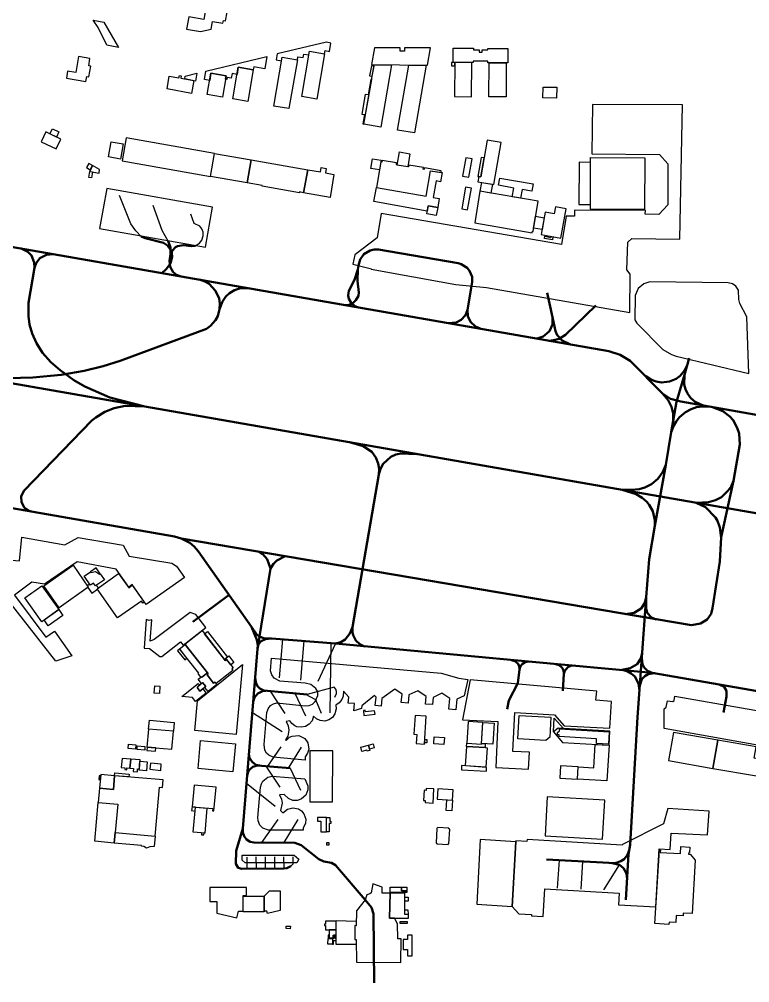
# Model space of a CAD drawing. Extents: x 25 to 2814, y -2153 to -3.
# Drawn here: x 1492 to 2304, y -2153 to -1083 of the extents above; entities that cross this region are included whole.
import ezdxf

# ---------------------------------------------------------------- set-up
doc = ezdxf.new("R2010")
doc.units = 0
for name, color, linetype, lineweight in [('Apron', 6, 'Continuous', 25), ('Building', 7, 'Continuous', 25), ('Parking_Position', 7, 'Continuous', 25), ('Runway', 2, 'Continuous', 50), ('Taxiway', 2, 'Continuous', 50)]:
    doc.layers.add(name, color=color, linetype=linetype, lineweight=lineweight)

msp = doc.modelspace()

# ---------------------------------------------------------------- linework, layer by layer
at = {"layer": 'Apron'}
for points in [[(2170.8, -1366.3), (2167, -1361.6), (2168.1, -1330.8), (2172.7, -1326.7), (2226, -1327.3), (2229, -1178.3), (2128.8, -1177.8), (2128.1, -1232.8), (2203.2, -1233.3), (2212.5, -1243.8), (2212.7, -1289.3), (2202.5, -1300), (2187.6, -1299.6), (2187.7, -1295.7), (2108.9, -1295.1), (2108.8, -1301.9), (2099.8, -1301.7), (2094.5, -1333.5), (1894.3, -1298.9), (1889.8, -1325.9), (1864.9, -1344.8), (1862.9, -1355.3), (1883.3, -1360.2), (1883.2, -1360.8), (1977.1, -1377.7), (2011.3, -1380.9), (2170.3, -1408.7), (2170.8, -1366.3)], [(1589.4, -1271.2), (1581.4, -1315.7), (1698.9, -1336.1), (1706.9, -1291.7), (1589.4, -1271.2)], [(2302.6, -1476.6), (2300.2, -1413.6), (2292.4, -1398.7), (2291.3, -1394.5), (2291, -1384), (2288.3, -1379.4), (2284.5, -1376.9), (2279.5, -1375.8), (2192.8, -1374.9), (2185.8, -1376.9), (2179.8, -1382), (2176.3, -1390.1), (2175.9, -1417.1), (2178.2, -1420.5), (2207.2, -1449.8), (2216.6, -1455.6), (2222, -1457.2), (2302.6, -1476.6)], [(1550.7, -1790.1), (1532.7, -1795.8), (1454, -1695.6), (1470.4, -1682.7), (1492.5, -1684.5), (1495.1, -1658.4), (1542.8, -1666.9), (1557.6, -1658.6), (1607.7, -1667.1), (1614.1, -1679.2), (1661.8, -1687.3), (1666.7, -1690.3), (1675.6, -1703), (1633.3, -1733), (1617.7, -1710.9), (1613.8, -1713.7), (1599.7, -1693.7), (1556.4, -1685.6), (1520.4, -1710.6), (1506, -1708.3), (1487, -1722.5), (1521.8, -1769.3), (1531.4, -1762.8), (1550.7, -1790.1)], [(1682.2, -1741.9), (1642.2, -1772), (1637.5, -1773.7), (1639.5, -1749.9), (1636.4, -1750.8), (1633.2, -1749.5), (1630.8, -1781.4), (1636.8, -1781.9), (1648.2, -1790.7), (1650.6, -1790.9), (1671.2, -1774.5), (1674.2, -1778.3), (1699.6, -1758.4), (1688.4, -1744), (1682.2, -1741.9)], [(1809.9, -1905.7), (1774.4, -1902.5), (1769.5, -1900.4), (1766.9, -1898), (1765, -1894.6), (1764.2, -1888.5), (1767.3, -1853.1), (1768.6, -1849), (1771.2, -1845.3), (1774.5, -1843.2), (1778.2, -1842.2), (1809.8, -1845.5), (1814.1, -1845.2), (1818, -1843.7), (1821, -1840.9), (1823.8, -1833.9), (1823.7, -1830.1), (1821.8, -1826.4), (1816, -1821.7), (1809.6, -1820.5), (1781.8, -1818), (1775.5, -1815), (1772.7, -1811), (1771.4, -1806.8), (1772.4, -1792.5), (1960.9, -1809.2), (1980.6, -1815), (1990.4, -1816.3), (1986.5, -1834.3), (1978.2, -1838), (1977.2, -1849.8), (1969.5, -1849.4), (1970.5, -1837.4), (1961.6, -1831.6), (1951.8, -1836.2), (1951.1, -1844), (1943.3, -1843.5), (1944.1, -1835.3), (1934.8, -1828.9), (1925.1, -1833.3), (1924.2, -1842.4), (1916.5, -1842), (1917.4, -1832.6), (1909.5, -1827), (1895, -1837.3), (1894.2, -1845.9), (1887.7, -1845.3), (1888.5, -1835.9), (1886.8, -1834), (1872.8, -1845.4), (1872.5, -1848.4), (1863.8, -1851.2), (1864.5, -1843), (1857.4, -1842.5), (1858.1, -1835.9), (1852.5, -1829.4), (1852, -1834.7), (1850.5, -1838.6), (1847.5, -1842.2), (1843.8, -1844.7), (1844.2, -1849), (1842.9, -1854.6), (1840.2, -1858.5), (1836.2, -1861.2), (1831.6, -1862.5), (1826.4, -1861.9), (1822.2, -1860.1), (1819, -1856.9), (1817.4, -1862.2), (1814.2, -1865.9), (1810.2, -1868.4), (1805.5, -1869.3), (1800.6, -1868.8), (1798.3, -1867.7), (1794.8, -1865), (1792.8, -1862.1), (1788.8, -1862.8), (1791, -1867.9), (1791.6, -1872.4), (1790.5, -1879.2), (1788.1, -1883.3), (1788.5, -1883.9), (1792.4, -1880.4), (1795.2, -1879.1), (1802.6, -1878.5), (1809.3, -1881.8), (1812.6, -1886.6), (1813.9, -1893.5), (1812.4, -1898.2), (1809.9, -1902.3), (1809.9, -1905.7)], [(1733.2, -1877.4), (1687.2, -1872.9), (1690.1, -1840), (1740.3, -1799.8), (1733.2, -1877.4)], [(1993.1, -1816.6), (1984.6, -1861), (2023.8, -1863.1), (2021.4, -1914), (2058, -1916), (2059, -1897.1), (2040.4, -1896.1), (2042.5, -1853.1), (2086.9, -1855.7), (2097.3, -1867.6), (2148.2, -1870.5), (2149.9, -1840.9), (2132.7, -1839.2), (2133.8, -1829.1), (1993.1, -1816.6)], [(2436.1, -1872.7), (2429.6, -1909.7), (2338.7, -1893.8), (2334.7, -1888.3), (2317.1, -1885.3), (2312.1, -1889.1), (2208.5, -1870.8), (2208.4, -1849), (2210.6, -1847.1), (2212.2, -1839.9), (2218.3, -1840.6), (2219.6, -1839.5), (2220.4, -1834.9), (2436.1, -1872.7)], [(1693.7, -1884), (1732.4, -1887.6), (1729.5, -1918.7), (1690.8, -1915.1), (1693.7, -1884)], [(1784.9, -1964.5), (1790, -1960.4), (1796.2, -1958.7), (1802.3, -1960), (1805.8, -1962.2), (1808.4, -1965.4), (1810.6, -1971.2), (1810.2, -1975.9), (1807.5, -1981.2), (1807.5, -1983.6), (1768.9, -1983.6), (1762.9, -1981.5), (1759.6, -1978.2), (1757.5, -1973.4), (1757.3, -1969.5), (1760.2, -1935.9), (1761.1, -1932.1), (1762.7, -1929), (1768.2, -1924.8), (1773.2, -1923.7), (1809.3, -1926.6), (1812.6, -1934.5), (1812.6, -1938.7), (1810.4, -1944.6), (1805.8, -1948.9), (1801.2, -1950.6), (1796.1, -1950.6), (1791.1, -1948.6), (1786.5, -1943.9), (1781.1, -1944.2), (1783.4, -1949.2), (1784.1, -1953.7), (1782.2, -1961.8), (1784.9, -1964.5)], [(2043.7, -1996.4), (2039.6, -2068.2), (2047.2, -2076.6), (2061.3, -2077.3), (2061.1, -2078.8), (2074, -2079.6), (2076, -2048.6), (2158.5, -2053.4), (2157.8, -2066.3), (2199.3, -2068.6), (2203, -2004.2), (2215.1, -2004.9), (2216.4, -1987), (2256.5, -1988.8), (2258.5, -1962.6), (2212.5, -1959.6), (2207.8, -1976.4), (2162.3, -1999.4), (2162, -2000.3), (2056.3, -1994.1), (2056.1, -1996), (2043.7, -1995.5), (2043.7, -1996.4)], [(1739.8, -2011.3), (1797.7, -2011.2), (1802.8, -2015.6), (1800.7, -2019.9), (1743, -2020), (1739.8, -2016.8), (1739.8, -2011.3)], [(1885.1, -2043.3), (1883.2, -2053.1), (1881.6, -2054.4), (1878.3, -2055.2), (1876.4, -2060.8), (1866.8, -2073), (1866.6, -2089.7), (1865, -2089.6), (1865.1, -2105), (1866.5, -2105.1), (1866.8, -2130.2), (1916, -2130.6), (1916.3, -2104.1), (1912.6, -2104.1), (1912.2, -2087.6), (1908.9, -2081.3), (1903.6, -2081.4), (1904.1, -2053.4), (1895.2, -2053.4), (1895.2, -2046.7), (1885.1, -2043.3)]]:
    msp.add_lwpolyline(points, close=True, dxfattribs=at)
at = {"layer": 'Building'}
msp.add_lwpolyline([(1699.4, -1070.8), (1697.2, -1083.4), (1680.5, -1080.5), (1678.1, -1094.4), (1693.7, -1097), (1705.3, -1094.4), (1706.9, -1085.8), (1718.3, -1087.7), (1718.9, -1084.7), (1721.4, -1085.1), (1723.1, -1075.5)], dxfattribs=at)
for points in [[(1574.3, -1084.1), (1586.3, -1086.3), (1602.3, -1114.5), (1589.3, -1112.1), (1579.9, -1092.2), (1574.3, -1084.1)], [(1833.5, -1108.8), (1778.7, -1121.8), (1777.6, -1128.4), (1783.6, -1129.4), (1784.3, -1125.3), (1801.1, -1128.2), (1801.7, -1124.8), (1807.6, -1125.8), (1808.3, -1121.9), (1814, -1122.9), (1814.7, -1118.7), (1831.4, -1121.6), (1832, -1118.1), (1836.9, -1119), (1838.4, -1109.6), (1833.5, -1108.8)], [(1814.7, -1118.7), (1831.4, -1121.6), (1822.6, -1172), (1806, -1169.1), (1814.7, -1118.7)], [(1945.7, -1134.3), (1949, -1115.1), (1920.2, -1115), (1920.2, -1118.6), (1915.4, -1118.6), (1915.4, -1114.9), (1886.7, -1114.8), (1883.5, -1133.4), (1945.7, -1134.3)], [(1974.1, -1115.2), (1996.9, -1115.2), (1996.9, -1117), (2003, -1117), (2003, -1119.8), (2006.2, -1119.8), (2006.2, -1117.1), (2012.7, -1117.1), (2012.7, -1115.6), (2034.8, -1115.6), (2034.8, -1131.6), (2012.8, -1131.6), (2012.8, -1129.8), (1996.4, -1129.8), (1996.4, -1131.4), (1974, -1131.4), (1974.1, -1115.2)], [(1545.9, -1140.8), (1544.5, -1148.7), (1566.2, -1152.5), (1567.2, -1146.7), (1569.6, -1147.1), (1571.6, -1135.3), (1569.3, -1134.9), (1570.7, -1126.9), (1558, -1124.7), (1555, -1142.3), (1545.9, -1140.8)], [(1728.6, -1143.6), (1727.7, -1148.6), (1723, -1147.8), (1722.7, -1150), (1721.2, -1149.8), (1721.9, -1146.1), (1705.1, -1143.2), (1703.7, -1151.2), (1698.1, -1150.2), (1699.5, -1140.8), (1767.2, -1124.6), (1764.8, -1138.1), (1752.8, -1135.9), (1752.2, -1139.4), (1735.4, -1136.5), (1734.1, -1144.6), (1728.6, -1143.6)], [(1784.3, -1125.3), (1801.1, -1128.2), (1791.7, -1182.5), (1774.9, -1179.6), (1784.3, -1125.3)], [(1975.9, -1131.4), (1972.3, -1131.4), (1972.3, -1134.9), (1975.9, -1135), (1975.9, -1131.4)], [(1975.9, -1131.4), (1975.6, -1169), (1994.7, -1169.2), (1994.8, -1131.4), (1975.9, -1131.4)], [(2014.2, -1131.6), (2033.2, -1131.6), (2033, -1169.5), (2013.9, -1169.4), (2014.2, -1131.6)], [(1676, -1149.4), (1676.5, -1146.3), (1689.4, -1143.2), (1687.9, -1151.9), (1676, -1149.4)], [(1705.1, -1143.2), (1721.9, -1146.1), (1717.8, -1169.6), (1701.1, -1166.7), (1705.1, -1143.2)], [(1735.4, -1136.5), (1752.2, -1139.4), (1746.2, -1174.5), (1729.5, -1171.6), (1735.4, -1136.5)], [(1893.8, -1203), (1875, -1199.7), (1886.6, -1133.9), (1905.8, -1134), (1893.8, -1203)], [(1886.3, -1135.4), (1883.3, -1134.9), (1881.3, -1146), (1884.3, -1146.6), (1886.3, -1135.4)], [(1924.8, -1134.2), (1944.3, -1134.3), (1931.1, -1209.5), (1912.2, -1206.2), (1924.8, -1134.2)], [(1658.7, -1146.6), (1669.6, -1148.2), (1670.2, -1145.5), (1672, -1145.9), (1671.5, -1148.6), (1686.1, -1151.2), (1683.5, -1165.5), (1656.4, -1160.6), (1658.7, -1146.6)], [(1883.7, -1150.3), (1882.6, -1150.2), (1879.6, -1167.3), (1876.5, -1166.8), (1872.8, -1188.5), (1875.8, -1189.1), (1873.9, -1199.5), (1875, -1199.7), (1883.7, -1150.3)], [(2074, -1158.5), (2089.2, -1158.6), (2089.1, -1170.7), (2073.9, -1170.6), (2074, -1158.5)], [(1521.6, -1208.4), (1516.4, -1219.4), (1533.1, -1227.2), (1538.3, -1216.3), (1521.6, -1208.4)], [(1526.3, -1210.6), (1529.1, -1204.9), (1536, -1208.1), (1533.4, -1214), (1526.3, -1210.6)], [(1594.3, -1219.4), (1607.8, -1221.7), (1604.8, -1238.6), (1591.3, -1236.1), (1594.3, -1219.4)], [(1611.1, -1214.9), (1606.6, -1240.6), (1704.6, -1257.8), (1709, -1232.2), (1611.1, -1214.9)], [(2001.5, -1263.6), (2019.4, -1266.7), (2027.5, -1220.1), (2011.9, -1217.4), (2004.8, -1258.2), (2002.5, -1257.8), (2001.5, -1263.6)], [(1709, -1232.2), (1749.8, -1239.3), (1745.3, -1264.8), (1704.6, -1257.8), (1709, -1232.2)], [(1749.8, -1239.3), (1812.6, -1250.3), (1808.1, -1275.9), (1803.6, -1275), (1803.4, -1275.8), (1762.1, -1268.7), (1762.1, -1267.9), (1745.3, -1264.8), (1749.8, -1239.3)], [(1894.1, -1239.8), (1892.3, -1250.5), (1882.6, -1248.8), (1884.5, -1238.1), (1894.1, -1239.8)], [(1889, -1269.9), (1944.3, -1279.8), (1949.1, -1251.4), (1960.7, -1253.3), (1961, -1251.4), (1942.2, -1248.2), (1941.9, -1250), (1940.9, -1249.8), (1941.2, -1248), (1925, -1245.2), (1924.7, -1247), (1923.7, -1247.2), (1912, -1245.1), (1911.1, -1244.6), (1911.4, -1242.8), (1895.2, -1240), (1894.9, -1241.9), (1893.8, -1241.7), (1889, -1269.9)], [(1914.5, -1230.6), (1926.2, -1232.7), (1923.7, -1247.2), (1912, -1245.1), (1914.5, -1230.6)], [(1995.2, -1238.3), (1988.3, -1237.1), (1984.7, -1257.5), (1991.7, -1258.7), (1995.2, -1238.3)], [(2008.5, -1237.1), (2005.3, -1236.6), (2001.6, -1257.7), (2004.8, -1258.2), (2008.5, -1237.1)], [(2126.8, -1236.8), (2187, -1237), (2186.7, -1294.5), (2126.6, -1294.1), (2126.8, -1236.8)], [(1573.4, -1245.6), (1569.5, -1243.4), (1567, -1247.9), (1571, -1250.3), (1573.4, -1245.6)], [(1570.7, -1252.2), (1580.8, -1254), (1581.5, -1250.2), (1573.4, -1245.6), (1570.7, -1252.2)], [(1812.6, -1250.3), (1826.7, -1252.8), (1827.6, -1248), (1833.2, -1248.9), (1832.3, -1253.8), (1841.8, -1255.5), (1837.6, -1281.2), (1808.1, -1275.9), (1812.6, -1250.3)], [(1949.1, -1251.4), (1961.8, -1253.5), (1960, -1263.6), (1955.1, -1262.7), (1951.9, -1281.2), (1958.8, -1282.2), (1957.1, -1292.4), (1946.3, -1290.5), (1945.3, -1296.3), (1886, -1285.7), (1889, -1269.9), (1944.3, -1279.8), (1949.1, -1251.4)], [(2126.8, -1242.2), (2114.1, -1242), (2113.9, -1288.8), (2126.6, -1289), (2126.8, -1242.2)], [(1570.7, -1252.2), (1573.7, -1252.7), (1572.5, -1259.4), (1569.5, -1259), (1570.7, -1252.2)], [(2025.9, -1259.5), (2063, -1266), (2061.5, -1274.2), (2050.7, -1272.2), (2048.9, -1281.9), (2039.7, -1280.3), (2041.4, -1270.6), (2024.5, -1267.6), (2025.9, -1259.5)], [(1988, -1269.7), (1983.7, -1293.8), (1990.1, -1294.9), (1994.4, -1270.8), (1988, -1269.7)], [(2004.2, -1274.1), (2005.9, -1264.4), (2017.9, -1266.5), (2016.1, -1276.2), (2004.2, -1274.1)], [(2062.9, -1318.7), (2068.5, -1285.3), (2003.8, -1274), (1998.3, -1309.1), (2061.9, -1320.4), (2062.2, -1318.6), (2062.9, -1318.7)], [(1946.3, -1290.5), (1957.1, -1292.4), (1955.4, -1301.2), (1944.8, -1299.3), (1946.3, -1290.5)], [(2076.2, -1297.5), (2071.8, -1322.3), (2093.9, -1326.2), (2099.7, -1293.6), (2087.8, -1291.5), (2086.5, -1299.3), (2076.2, -1297.5)], [(2065.6, -1302), (2075.1, -1303.6), (2072.9, -1316.8), (2063.5, -1315), (2065.6, -1302)], [(2076.1, -1324.2), (2082.8, -1325.4), (2083, -1324.6), (2085, -1324.9), (2084.4, -1328.2), (2075.6, -1326.6), (2076.1, -1324.2)], [(1568.8, -1713.9), (1536.5, -1736.6), (1519.6, -1712.4), (1551.9, -1689.5), (1568.8, -1713.9)], [(1571.4, -1711.4), (1564.3, -1701.5), (1571.2, -1696.9), (1571.8, -1697.6), (1576.9, -1696.5), (1581.5, -1699.4), (1582.1, -1698.9), (1586.7, -1705.5), (1576.9, -1712.2), (1574.7, -1709.2), (1571.4, -1711.4)], [(1577.6, -1692.4), (1571.2, -1696.9), (1571.8, -1697.6), (1576.9, -1696.5), (1581.5, -1699.4), (1582.1, -1698.9), (1577.6, -1692.4)], [(1578.7, -1715.5), (1602.6, -1698.6), (1613.8, -1714.4), (1617.7, -1711.5), (1631, -1730.5), (1629.6, -1731.4), (1627.9, -1729.2), (1601.4, -1747.9), (1578.7, -1715.5)], [(1570.7, -1710.5), (1567.8, -1712.4), (1568.8, -1713.9), (1568.4, -1714.2), (1572.8, -1720.4), (1579.1, -1716), (1578.7, -1715.5), (1580.2, -1714.5), (1578, -1711.5), (1576.9, -1712.2), (1574.7, -1709.2), (1571.4, -1711.4), (1570.7, -1710.5)], [(1517.2, -1712.3), (1536, -1738.7), (1517.1, -1752.2), (1498.4, -1725.5), (1517.2, -1712.3)], [(1536, -1738.7), (1540.6, -1745.2), (1524.2, -1756.7), (1519.8, -1750.2), (1536, -1738.7)], [(1701.3, -1808.8), (1676.3, -1777), (1695.2, -1761.9), (1721.1, -1795.1), (1722.5, -1794.1), (1729.7, -1803.4), (1728.4, -1804.5), (1729.6, -1806.3), (1710.9, -1820.9), (1709.5, -1819.1), (1708, -1820.3), (1700.8, -1811), (1702.2, -1809.9), (1701.3, -1808.8)], [(1698, -1765.5), (1701.2, -1762.9), (1723.5, -1791.4), (1720.2, -1794), (1698, -1765.5)], [(1670.4, -1782.4), (1668, -1784.3), (1676, -1794.6), (1678.4, -1792.6), (1670.4, -1782.4)], [(1701.3, -1808.8), (1695, -1813.8), (1694, -1813.6), (1691, -1809.8), (1691.5, -1809.4), (1670.3, -1782.3), (1676.6, -1777.3), (1701.3, -1808.8)], [(1720.2, -1794), (1725.1, -1790.2), (1730.7, -1797.4), (1727.1, -1800.1), (1722.5, -1794.1), (1721.1, -1795.1), (1720.2, -1794)], [(1694.5, -1813.2), (1695, -1813.8), (1701.3, -1808.8), (1702.2, -1809.9), (1700.8, -1811), (1708, -1820.3), (1709.5, -1819.1), (1711.8, -1822), (1702, -1829.7), (1698.2, -1825), (1699.3, -1824.2), (1695.8, -1819.8), (1694.8, -1820.6), (1691, -1815.8), (1694.5, -1813.2)], [(1642.7, -1823.4), (1648.4, -1823.8), (1647.8, -1831.9), (1642.1, -1831.5), (1642.7, -1823.4)], [(1672.6, -1835.1), (1691, -1820.6), (1692.4, -1822.4), (1690.1, -1824.3), (1690, -1825.6), (1692.8, -1829.2), (1696.1, -1826.7), (1699.8, -1831.5), (1688.1, -1840.7), (1684.6, -1836.3), (1672.6, -1835.1)], [(1690.1, -1824.3), (1695.8, -1819.8), (1699.3, -1824.2), (1692.8, -1829.2), (1690, -1825.6), (1690.1, -1824.3)], [(1874.4, -1850.7), (1875.1, -1856.2), (1887.4, -1854.9), (1886.9, -1851.1), (1876.8, -1852.3), (1876.6, -1850.5), (1874.4, -1850.7)], [(1933.2, -1887.5), (1942.2, -1888), (1944.1, -1857), (1931.9, -1856.3), (1930.6, -1877.1), (1933.9, -1877.3), (1933.2, -1887.5)], [(2081.4, -1880.4), (2077.2, -1884), (2046, -1882.1), (2047.4, -1856.2), (2082.8, -1858.3), (2081.4, -1880.4)], [(2085.6, -1874.3), (2086.5, -1859.4), (2096.6, -1870.6), (2090.9, -1870.2), (2085.6, -1874.3)], [(1634, -1891.3), (1661.7, -1893.7), (1663.4, -1873.8), (1635.8, -1871.4), (1634, -1891.3)], [(1635.8, -1871.4), (1636.8, -1861.5), (1664.2, -1864), (1663.4, -1873.8), (1635.8, -1871.4)], [(1989.2, -1886.9), (2005.5, -1888.1), (2007.1, -1864.1), (1990.8, -1863.1), (1989.2, -1886.9)], [(2007.1, -1864.1), (2019.7, -1864.8), (2018.2, -1888.1), (2005.6, -1887.4), (2007.1, -1864.1)], [(2147.3, -1889.3), (2148.2, -1873.7), (2090.9, -1870.2), (2085.6, -1874.3), (2095.7, -1886.3), (2147.3, -1889.3)], [(2092.2, -1871.1), (2147.4, -1874.3), (2146.6, -1888.2), (2133.2, -1887.4), (2133.5, -1882.1), (2091.8, -1879.7), (2091.9, -1877.9), (2090.1, -1877.9), (2090.1, -1875), (2092.1, -1873.2), (2092.2, -1871.1)], [(1953.2, -1879.9), (1964.4, -1880.7), (1963.9, -1888.4), (1952.6, -1887.7), (1953.2, -1879.9)], [(2268, -1883.8), (2218.9, -1875.2), (2213.4, -1906.4), (2262.5, -1915), (2268, -1883.8)], [(1613.7, -1888.1), (1621.8, -1888.8), (1621.4, -1893.5), (1613.2, -1892.8), (1613.7, -1888.1)], [(1623.3, -1890.1), (1631.8, -1890.8), (1631.5, -1894.7), (1623, -1894), (1623.3, -1890.1)], [(1634.2, -1891.3), (1633.9, -1895.1), (1643.5, -1896), (1643.9, -1892.1), (1634.2, -1891.3)], [(1871.5, -1891.4), (1880.1, -1889.1), (1881.7, -1895), (1878.5, -1895.8), (1878.2, -1894.7), (1872.8, -1896.1), (1871.5, -1891.4)], [(1880.1, -1889.1), (1885.2, -1887.7), (1886.4, -1892.3), (1881.3, -1893.7), (1880.1, -1889.1)], [(1942.8, -1882.8), (1945.1, -1883), (1944.8, -1886.7), (1942.6, -1886.5), (1942.8, -1882.8)], [(2009.6, -1891.9), (2011.9, -1892.1), (2010.6, -1913.8), (1987.9, -1912.1), (1989.2, -1890.8), (2009.6, -1891.9)], [(1989.2, -1886.9), (2005.5, -1888.1), (2005.6, -1887.4), (2009.8, -1887.6), (2009.6, -1891.9), (1988.9, -1890.7), (1989.2, -1886.9)], [(2131.8, -1888.4), (2147.3, -1889.3), (2145, -1928.8), (2112.3, -1927), (2113, -1913.2), (2130.3, -1914.2), (2131.8, -1888.4)], [(2311.1, -1923.4), (2314.5, -1904.8), (2308.5, -1903.6), (2310.6, -1891.2), (2268, -1883.8), (2262.5, -1915), (2311.1, -1923.4)], [(1616, -1904.8), (1606.4, -1903.9), (1605.5, -1913.9), (1609.6, -1914.3), (1609.4, -1916.4), (1611.7, -1916.6), (1611.8, -1914.5), (1615.2, -1914.8), (1616, -1904.8)], [(1840.3, -1952.3), (1840.5, -1895.6), (1815.1, -1895.5), (1814.8, -1952.1), (1840.3, -1952.3)], [(1616, -1904.8), (1615.2, -1914.8), (1619.1, -1915.1), (1618.8, -1918.4), (1623.5, -1918.8), (1623.7, -1915.6), (1625.6, -1915.8), (1626.4, -1905.6), (1616, -1904.8)], [(1634.4, -1907.8), (1633.6, -1917.6), (1625.5, -1916.9), (1626.3, -1907.1), (1634.4, -1907.8)], [(1637.8, -1909.2), (1637.1, -1916), (1649.3, -1917.2), (1650, -1910.4), (1637.8, -1909.2)], [(1987.9, -1912.1), (1983.5, -1911.9), (1983.3, -1916.5), (2011.1, -1918.1), (2011.3, -1913.9), (1987.9, -1912.1)], [(2113, -1913.2), (2093.4, -1912.1), (2092.7, -1925.7), (2112.3, -1927), (2113, -1913.2)], [(1596.8, -1938.5), (1581.4, -1937.1), (1579.9, -1952.7), (1601.6, -1954.7), (1598.8, -1986.2), (1643.3, -1990.2), (1647.9, -1935.8), (1651.2, -1936.2), (1652, -1927.8), (1598.1, -1923.1), (1596.8, -1938.5)], [(1582.6, -1923.3), (1580.8, -1923.2), (1580.5, -1927.5), (1582.2, -1927.7), (1582.6, -1923.3)], [(1598.1, -1923.1), (1582.7, -1921.6), (1581.4, -1937.1), (1596.8, -1938.5), (1598.1, -1923.1)], [(1598.1, -1923.1), (1598.4, -1920), (1614.1, -1921.4), (1613.9, -1924.5), (1598.1, -1923.1)], [(1707.2, -1959.6), (1706.9, -1962.2), (1708.4, -1962.3), (1710.8, -1935.9), (1686.3, -1933.7), (1684.1, -1957.7), (1707.2, -1959.6)], [(1951.9, -1953.5), (1952.8, -1937.8), (1944.1, -1937.3), (1944, -1939.5), (1941.9, -1939.3), (1941.2, -1950.7), (1943.2, -1950.8), (1943.1, -1953), (1951.9, -1953.5)], [(1973.5, -1950.2), (1974.2, -1938.7), (1957.1, -1937.7), (1956.4, -1949.2), (1973.5, -1950.2)], [(2076.3, -1989.8), (2139.9, -1993.6), (2142.6, -1950.3), (2078.6, -1946.7), (2076.3, -1989.8)], [(1579.9, -1952.7), (1601.6, -1954.7), (1597.7, -1998), (1576.1, -1995.9), (1579.9, -1952.7)], [(1973.5, -1950.2), (1972.8, -1962.1), (1966.5, -1961.7), (1967.2, -1949.9), (1973.5, -1950.2)], [(1684.1, -1957.7), (1683.6, -1961.9), (1687.7, -1962.4), (1688.1, -1958), (1684.1, -1957.7)], [(1688.1, -1958), (1700.7, -1959.1), (1698.2, -1986.9), (1685.5, -1985.8), (1688.1, -1958)], [(1833.5, -1969.5), (1823.3, -1969.5), (1823.3, -1973.7), (1827.3, -1973.7), (1827.3, -1985.5), (1833.4, -1985.5), (1833.5, -1969.5)], [(1833.5, -1969.5), (1837, -1969.5), (1837, -1973.6), (1838.3, -1973.6), (1838.3, -1976.1), (1836.6, -1976.1), (1836.6, -1985.5), (1833.4, -1985.5), (1833.5, -1969.5)], [(1598.8, -1986.2), (1643, -1990.2), (1641.9, -2001.9), (1637.2, -2002.2), (1633.7, -2003.5), (1630.4, -2001.6), (1628.1, -2001.4), (1628.1, -2000.6), (1597.7, -1998), (1598.8, -1986.2)], [(1694.7, -1986.6), (1694.5, -1988.6), (1697.3, -1988.8), (1697.5, -1986.9), (1694.7, -1986.6)], [(1956.1, -1981.4), (1955.2, -1997.9), (1955.9, -1998), (1955.9, -1998.8), (1968.5, -1999.5), (1968.6, -1998.8), (1969.4, -1998.8), (1970.3, -1982.3), (1969.4, -1982.2), (1969.5, -1981.5), (1957, -1980.8), (1956.9, -1981.5), (1956.1, -1981.4)], [(1833.5, -1997.8), (1833.5, -1999.8), (1836.5, -1999.9), (1836.5, -1997.7), (1833.5, -1997.8)], [(2004.3, -1994), (2000.3, -2065.7), (2039.6, -2068.2), (2043.7, -1996.4), (2004.3, -1994)], [(2198.3, -2087.2), (2203.2, -2005.7), (2204.4, -2005.8), (2204.2, -2008.2), (2226.6, -2009.5), (2227, -2001.9), (2237.1, -2002.5), (2236.8, -2008.4), (2235.9, -2008.4), (2235.7, -2010.2), (2237.6, -2010.3), (2243, -2016.9), (2239.5, -2076.2), (2229.8, -2075.7), (2229.6, -2078.8), (2221.8, -2078.4), (2221.4, -2086.2), (2214, -2085.7), (2213.9, -2088.3), (2198.3, -2087.2)], [(1711.8, -2075.7), (1733.7, -2080.8), (1735.6, -2073.5), (1741, -2073.6), (1740.8, -2056), (1744.7, -2055.9), (1744.6, -2047.2), (1703.7, -2047.3), (1703.9, -2062.9), (1711.7, -2062.9), (1711.8, -2075.7)], [(1764.2, -2057), (1770.2, -2050.8), (1781.9, -2050.9), (1782, -2072.8), (1767.8, -2076.1), (1767.3, -2073.5), (1764.2, -2073.5), (1764.2, -2057)], [(1903.6, -2081.4), (1924.4, -2081.2), (1924.4, -2077.1), (1920.5, -2077.1), (1920.5, -2053.4), (1904.1, -2053.4), (1903.6, -2081.4)], [(1904.1, -2046.8), (1916.6, -2046.9), (1916.6, -2050.8), (1922.6, -2050.8), (1922.6, -2052.9), (1904.1, -2052.9), (1904.1, -2046.8)], [(1916.6, -2046.9), (1922.6, -2046.9), (1922.6, -2050.8), (1916.6, -2050.8), (1916.6, -2046.9)], [(1740.9, -2057), (1764.2, -2057), (1764.2, -2074.4), (1741, -2074.4), (1740.9, -2057)], [(1920.5, -2057.8), (1924.2, -2057.8), (1924.2, -2062.4), (1920.5, -2062.4), (1920.5, -2057.8)], [(1920.5, -2072.2), (1923.9, -2072.2), (1924, -2077.1), (1920.5, -2077.1), (1920.5, -2072.2)], [(1844.1, -2084.6), (1832.3, -2084.6), (1832.3, -2087.8), (1831.3, -2087.8), (1831.3, -2089.4), (1832.3, -2089.4), (1832.3, -2094.3), (1844.1, -2094.3), (1844.1, -2084.6)], [(1844.1, -2084), (1866.6, -2084.6), (1866.6, -2089.7), (1865, -2089.6), (1865.1, -2105), (1866.5, -2105.1), (1866.5, -2110.7), (1844.1, -2110.4), (1844.1, -2084)], [(1915.4, -2084.9), (1923, -2085), (1923, -2087.2), (1915.4, -2087.2), (1915.4, -2084.9)], [(1788.6, -2090.1), (1793.3, -2090.2), (1793.2, -2093), (1788.6, -2092.9), (1788.6, -2090.1)], [(1836.4, -2094.3), (1836.4, -2103.2), (1840.9, -2103.2), (1840.9, -2100.3), (1844.1, -2100.3), (1844.1, -2094.3), (1836.4, -2094.3)], [(1835.2, -2103.7), (1840.3, -2103.7), (1840.3, -2110.1), (1835.1, -2110), (1835.2, -2103.7)], [(1836.4, -2100), (1835.3, -2100), (1835.2, -2103.3), (1836.4, -2103.2), (1836.4, -2100)], [(1841.8, -2100.3), (1841.7, -2104), (1840.3, -2104), (1840.3, -2110.1), (1841.3, -2110), (1841.4, -2106.2), (1844.1, -2106.2), (1844.1, -2104), (1843.2, -2104), (1843.2, -2100.3), (1841.8, -2100.3)], [(1928.8, -2123.1), (1928.8, -2100.3), (1923.3, -2100.3), (1923.3, -2105), (1918.8, -2105), (1918.8, -2116), (1923.4, -2116), (1923.5, -2123.1), (1928.8, -2123.1)]]:
    msp.add_lwpolyline(points, close=True, dxfattribs=at)
at = {"layer": 'Parking_Position'}
for points in [[(1627.6, -1324.4), (1621.7, -1318.2), (1616.3, -1310.5), (1603.7, -1279)], [(1657.6, -1329.5), (1650.8, -1317.8), (1640.9, -1290.1)], [(1687.6, -1334.7), (1692.5, -1331.8), (1694.9, -1328.6), (1696.4, -1323.7), (1696.3, -1319.8), (1694.9, -1316), (1692.6, -1313.1), (1686.4, -1309.9), (1682.6, -1299.7)], [(1784.6, -1771.5), (1780.9, -1814.6)], [(1808.2, -1773.5), (1804.6, -1817)], [(1843.5, -1776.5), (1823.9, -1818.4)], [(1838.4, -1776.1), (1837.1, -1853.2)], [(1842.6, -1835.8), (1844.5, -1831.9), (1844.7, -1829.5), (1843.9, -1827), (1842, -1824.9), (1812.1, -1832.8)], [(1787.7, -1854.1), (1771.4, -1829.4)], [(1810.6, -1857), (1798.7, -1831.7)], [(1827.9, -1854.1), (1821.7, -1838.9), (1809.8, -1832.6)], [(1784.1, -1874.3), (1751.3, -1853.2)], [(1782.6, -1891.1), (1768, -1912.6)], [(1805.4, -1891.3), (1791, -1914.7)], [(1766.2, -1912.5), (1781.5, -1935.9)], [(1793.2, -1914.9), (1804.5, -1939.2)], [(1744.5, -1931.3), (1776.4, -1956.9)], [(1761.8, -1997.4), (1779.7, -1971.6)], [(1786.5, -1997.4), (1802.1, -1971.7)], [(1744.9, -2013.4), (1744.9, -2026.4)], [(1755.1, -2013.3), (1755.2, -2026.4)], [(1765.3, -2013.2), (1765.5, -2026.3)], [(1775.6, -2013.2), (1775.7, -2026.3)], [(1785.8, -2013.2), (1785.9, -2026.2)], [(1796.1, -2013.2), (1796.1, -2021.3), (1794, -2023.6)], [(2090.2, -2047.9), (2092.4, -2016.9)], [(2116.2, -2049.2), (2118.1, -2018.4)], [(2141.4, -2049.9), (2159.1, -2022.2)]]:
    msp.add_lwpolyline(points, dxfattribs=at)
at = {"layer": 'Runway'}
for points in [[(2289.3, -1627.9), (214.4, -1265.8)], [(2420.9, -1650.8), (2289.3, -1627.9)]]:
    msp.add_lwpolyline(points, dxfattribs=at)
at = {"layer": 'Taxiway'}
for points in [[(907, -1187), (935.6, -1215.5), (952.1, -1228.1), (970.8, -1239.1), (982.3, -1244.3), (997.8, -1250.1), (1014.1, -1254.2), (2147.2, -1451.8), (2159.5, -1455.7), (2170.7, -1462.4), (2206.8, -1498.8), (2215.5, -1504.5), (2227, -1507.8), (2388.5, -1536), (2400.7, -1535.6), (2458.3, -1526.1)], [(1671.9, -1659.6), (1664.5, -1657.6), (221.6, -1405.7), (215.4, -1402.9), (208.1, -1396.7), (204.5, -1391.3), (201.5, -1382), (201.6, -1374.8), (210.1, -1324.4), (212.7, -1311), (214.4, -1305.7), (218.7, -1297.6), (224.4, -1290.3), (231.1, -1284.6), (238.9, -1280), (247.4, -1277), (252.8, -1275.9), (264.2, -1275.8), (277.3, -1276.8)], [(1627.6, -1324.4), (1632.2, -1326.4), (1652.4, -1331.6), (1656.9, -1334.6), (1660.3, -1339.3), (1661.6, -1342.8), (1662, -1347), (1660.3, -1354.4), (1655.4, -1360.7), (1650.4, -1365.1)], [(1660.3, -1344.1), (1660.3, -1336.5), (1657.6, -1329.5)], [(1660.3, -1344.1), (1662.3, -1340), (1665.7, -1336.4), (1668.1, -1335), (1674.5, -1333.9), (1683.2, -1335.2), (1687.6, -1334.7)], [(1509, -1359.2), (1508.9, -1353.2), (1505.8, -1345.4), (1501.9, -1341.3), (1494.3, -1337.8)], [(1509, -1359.2), (1510.8, -1354.2), (1515.2, -1348.6), (1522.3, -1344.9), (1530.2, -1344.1)], [(1670.9, -1368.6), (1666.9, -1366.9), (1663.3, -1364), (1659.9, -1358), (1659.2, -1351.4), (1660.3, -1344.1)], [(1869.1, -1356.5), (1870.9, -1349.8), (1875.1, -1344), (1882.1, -1339.8), (1886.5, -1338.7), (1891.1, -1338.8), (1979.7, -1354.1), (1983.2, -1355.3), (1989.6, -1359.3), (1992.4, -1362.5), (1995.1, -1369.3), (1995.3, -1375.1)], [(1868.2, -1361.2), (1869.1, -1356.5)], [(1509, -1359.2), (1502.5, -1398), (1502.3, -1412.9), (1503.7, -1422), (1506.5, -1432), (1511.2, -1442.8), (1517.9, -1453.5), (1527.4, -1463.9), (1537.6, -1472.8), (1552.7, -1483.8), (1565, -1491.1), (1592.8, -1503.1), (1631.7, -1513.1)], [(1868.2, -1361.2), (1867.9, -1373.6), (1869.5, -1386.7), (1868.9, -1390.4), (1866.2, -1395.3), (1862.6, -1398.5), (1858.5, -1400.2), (1853.8, -1400.5)], [(1868.2, -1361.2), (1864.6, -1372.7), (1858.4, -1384.8), (1857.7, -1390), (1858.4, -1393.6), (1861, -1398.2), (1865, -1401.6), (1869, -1403.1)], [(1714.8, -1405), (1715.1, -1398.8), (1714.2, -1393.3), (1710.3, -1384.6), (1703, -1377), (1698.3, -1374.3), (1692.5, -1372.3)], [(1990.1, -1405.8), (1995.3, -1375.1)], [(1714.8, -1405), (1718, -1396.5), (1721.7, -1391.2), (1725.9, -1387.3), (1731.2, -1384.2), (1737, -1382.3), (1747.4, -1381.9)], [(2084.4, -1414), (2078.6, -1387)], [(2098.9, -1433.5), (2132.5, -1401.2)], [(1714.8, -1405), (1712.6, -1412.9), (1710.1, -1417.5), (1704.6, -1423.7), (1700, -1426.8), (1604.2, -1462.3), (1585.4, -1468.3), (1564.4, -1473.4), (1538.9, -1478.2), (1507.2, -1481.1), (1479.7, -1481.7), (1434.8, -1478.7)], [(1990.1, -1405.8), (1987.8, -1411.7), (1982.9, -1417), (1977.5, -1419.8), (1968.6, -1420.6)], [(1990.1, -1405.8), (1990.6, -1412.8), (1993.4, -1419.2), (1999.1, -1424.5), (2004.2, -1426.7)], [(2084.4, -1414), (2084.4, -1422.1), (2081, -1429.7), (2074.1, -1435.6), (2067.3, -1437.8)], [(2084.4, -1414), (2088, -1429.7), (2089.7, -1434), (2095.1, -1439.9), (2103.6, -1444.1)], [(2080.5, -1440.1), (2085.7, -1439.7), (2091.8, -1438.2), (2098.9, -1433.5)], [(2236.2, -1459.6), (2231, -1478)], [(2188.1, -1479.5), (2194.6, -1483.6), (2199.8, -1485.4), (2205.7, -1486.4), (2214.4, -1485.4), (2221.8, -1482.3), (2226.2, -1479), (2231.1, -1473.3), (2234, -1467.6)], [(2216.4, -1541.6), (2222.3, -1508), (2231, -1478)], [(2231, -1478), (2230.7, -1488.8), (2232.1, -1494.1), (2234.5, -1498.9), (2238.2, -1503.8), (2243, -1508), (2251.9, -1512)], [(2206.8, -1498.8), (2213, -1506.1), (2216.8, -1513.6), (2218.4, -1520.8), (2218.5, -1529.2)], [(1505.9, -1629.9), (1503, -1629.1), (1498.8, -1626.3), (1497.2, -1624.5), (1494.6, -1619), (1494.3, -1613.1), (1497.3, -1606.7), (1573, -1528.9), (1577.2, -1525.4), (1587.4, -1519), (1597.6, -1515.1), (1610, -1512.6), (1631.7, -1513.1)], [(2216.4, -1541.6), (2219.1, -1534.4), (2221.9, -1529.7), (2225.4, -1525.2), (2232.4, -1519.3), (2238.4, -1516.1), (2244.3, -1514.1), (2251.6, -1513), (2257.6, -1513)], [(2262.2, -1513.8), (2273.8, -1518.4), (2281.3, -1524.2), (2285.2, -1528.5), (2289.8, -1537), (2291.7, -1543.2), (2292.5, -1555.3)], [(2210.3, -1577.8), (2216.4, -1541.6)], [(1891.5, -1588.5), (1892, -1582.3), (1891, -1576.3), (1888.1, -1569.7), (1883.7, -1563.5), (1874.2, -1557.2), (1858.9, -1552.9)], [(2292.5, -1555.3), (2285.6, -1595.6), (2283.1, -1602), (2279.7, -1606.5)], [(1891.5, -1588.5), (1893.4, -1582.3), (1896.3, -1576.9), (1905, -1569), (1910.6, -1566.4), (1916, -1565.3), (1933.6, -1566)], [(2210.3, -1577.8), (2207.2, -1585.6), (2204.5, -1589.6), (2201.5, -1593.5), (2194.4, -1599.4), (2187.2, -1603.1), (2180.8, -1604.9), (2172.4, -1605.8), (2161.8, -1605.7)], [(2198.3, -1645.6), (2210.3, -1577.8)], [(1891.5, -1588.5), (1862.3, -1758.1)], [(2271.9, -1658.3), (2285.6, -1595.6)], [(2161.8, -1605.7), (2177.5, -1610.5), (2184, -1614.5), (2189.3, -1619), (2191.9, -1622.2), (2195.9, -1629.4), (2198.3, -1639.3), (2198.3, -1645.6)], [(2279.7, -1606.5), (2272.1, -1613.8), (2265.7, -1617.3), (2257.9, -1619.4), (2243.9, -1620)], [(2271.8, -1659.2), (2270.4, -1647.4), (2267.9, -1640.3), (2265.4, -1636.3), (2254.3, -1625), (2243.9, -1620)], [(2198.3, -1645.6), (2191.9, -1682.8), (2188.6, -1724.8)], [(1671.9, -1659.6), (2239, -1756.1)], [(1750.3, -1758), (1691.1, -1673.8), (1686.4, -1668.5), (1681.6, -1664.6), (1671.9, -1659.6)], [(2262.2, -1737), (2270.4, -1685.2), (2271.9, -1658.3)], [(1771.4, -1693), (1767.5, -1682.6), (1762.6, -1677.1), (1758.6, -1674.4)], [(1771.4, -1693), (1774.6, -1688), (1778.4, -1684.1), (1787.7, -1679.4)], [(1757, -1782.2), (1771.4, -1693)], [(1725.2, -1722.2), (1685, -1752.4)], [(2165.4, -1743.9), (2175.3, -1742.1), (2182.9, -1737.4), (2187.1, -1731.3), (2188.6, -1724.8)], [(2188.6, -1724.8), (2179.1, -1858.3), (2170.6, -2000), (2169, -2010.3), (2165.9, -2060.9)], [(2199.8, -1749.8), (2194.5, -1747.5), (2189.8, -1742.2), (2188.4, -1737.4), (2188.6, -1724.8)], [(2239, -1756.1), (2248.8, -1754.3), (2256.4, -1749.6), (2260.7, -1743.5), (2262.2, -1737)], [(1772.3, -1770.9), (1765.9, -1771.6), (1760.8, -1773.7), (1758.1, -1776.9), (1757, -1782.2), (1757.1, -1778), (1756, -1772.2), (1750.3, -1758)], [(1772.3, -1770.9), (1764, -1770.4), (1758.8, -1768.5), (1755.9, -1765.8), (1750.3, -1758)], [(1862.3, -1758.1), (1859.5, -1765.4), (1854.1, -1771.7), (1849.4, -1774.8), (1843.5, -1776.5)], [(1862.3, -1758.1), (1862.2, -1763.8), (1863, -1767.1), (1865.9, -1773), (1870.5, -1777.1), (1875.7, -1779.5)], [(2058, -1796.4), (1843.5, -1776.5), (1772.3, -1770.9)], [(1757, -1782.2), (1740.7, -1981.6), (1733, -2006.6), (1732.8, -2021.1), (1735.5, -2025.4), (1739.4, -2026.4), (1785.9, -2026.2), (1789.4, -2025.7), (1794, -2023.6)], [(2047.9, -1805.2), (2047.3, -1801.3), (2045.9, -1798.6), (2042.6, -1795.8), (2039.1, -1794.7)], [(2047.9, -1805.2), (2049.1, -1801.6), (2051.2, -1799), (2054.2, -1797.2), (2058, -1796.4)], [(2058, -1796.4), (2195.3, -1808.8), (2520.7, -1865.7)], [(2161.6, -1805.5), (2170.8, -1803.8), (2178.4, -1799.2), (2182.7, -1793.1), (2184.1, -1786.8)], [(2195.3, -1808.8), (2189.9, -1806.5), (2186.4, -1803), (2184.4, -1799.1), (2183.8, -1792.7)], [(2034.3, -1849.2), (2036, -1839.7), (2046.1, -1820.4), (2047.9, -1805.2)], [(2097.1, -1810), (2096.7, -1806.2), (2095.3, -1803.4), (2091.9, -1800.4), (2088.2, -1799.1)], [(2097.1, -1810), (2098.1, -1806.5), (2101.7, -1802.5), (2104.8, -1801.1), (2108.7, -1800.8)], [(2181.2, -1828.6), (2180.1, -1820.9), (2175.9, -1813.1), (2171.9, -1809.5), (2167.5, -1807), (2161.6, -1805.5)], [(1754.1, -1815), (1755.3, -1820.9), (1757.1, -1823.9), (1759.6, -1826.4), (1764, -1828.6), (1812.1, -1832.8)], [(2096.1, -1828.7), (2097.1, -1810)], [(2181.5, -1822.9), (2183.9, -1815.8), (2186.9, -1812.5), (2190.7, -1810.2), (2198.3, -1809.3)], [(1766, -1829), (1762.2, -1829.3), (1757.2, -1831.8), (1753.6, -1836.2), (1752.4, -1840)], [(2274.5, -1853), (2277.7, -1835.1), (2277.8, -1829), (2275, -1824.4), (2269.6, -1821.8)], [(1759.2, -1911.8), (1755, -1910.9), (1750.8, -1907.8), (1748, -1903.2), (1747.3, -1899.3)], [(1745.2, -1923.2), (1746.5, -1918.6), (1748.7, -1915.7), (1751.7, -1913.4), (1756.7, -1911.9), (1793.2, -1914.9)], [(1740.7, -1981.6), (1740.7, -1986.3), (1741.9, -1990.3), (1744.5, -1993.8), (1748.5, -1996.5), (1753.1, -1997.4), (1798.3, -1997.6), (1805.4, -2000.1)], [(1805.4, -2000.1), (1825, -2015.8), (1830.5, -2018.4), (1838.9, -2019.9), (1843.4, -2022.6), (1876.4, -2060.8)], [(2169.8, -2005.9), (2167.9, -2010.8), (2164, -2015.6), (2160.4, -2018), (2154.1, -2020.1), (2077.9, -2016)], [(2150.8, -2020.3), (2159.1, -2022.2), (2163.3, -2025.9), (2166.6, -2031.7), (2167.3, -2038.1)], [(1876.4, -2060.8), (1883.5, -2069.5), (1885.8, -2076.6), (1886.4, -2153)]]:
    msp.add_lwpolyline(points, dxfattribs=at)

doc.saveas('drawing.dxf')
